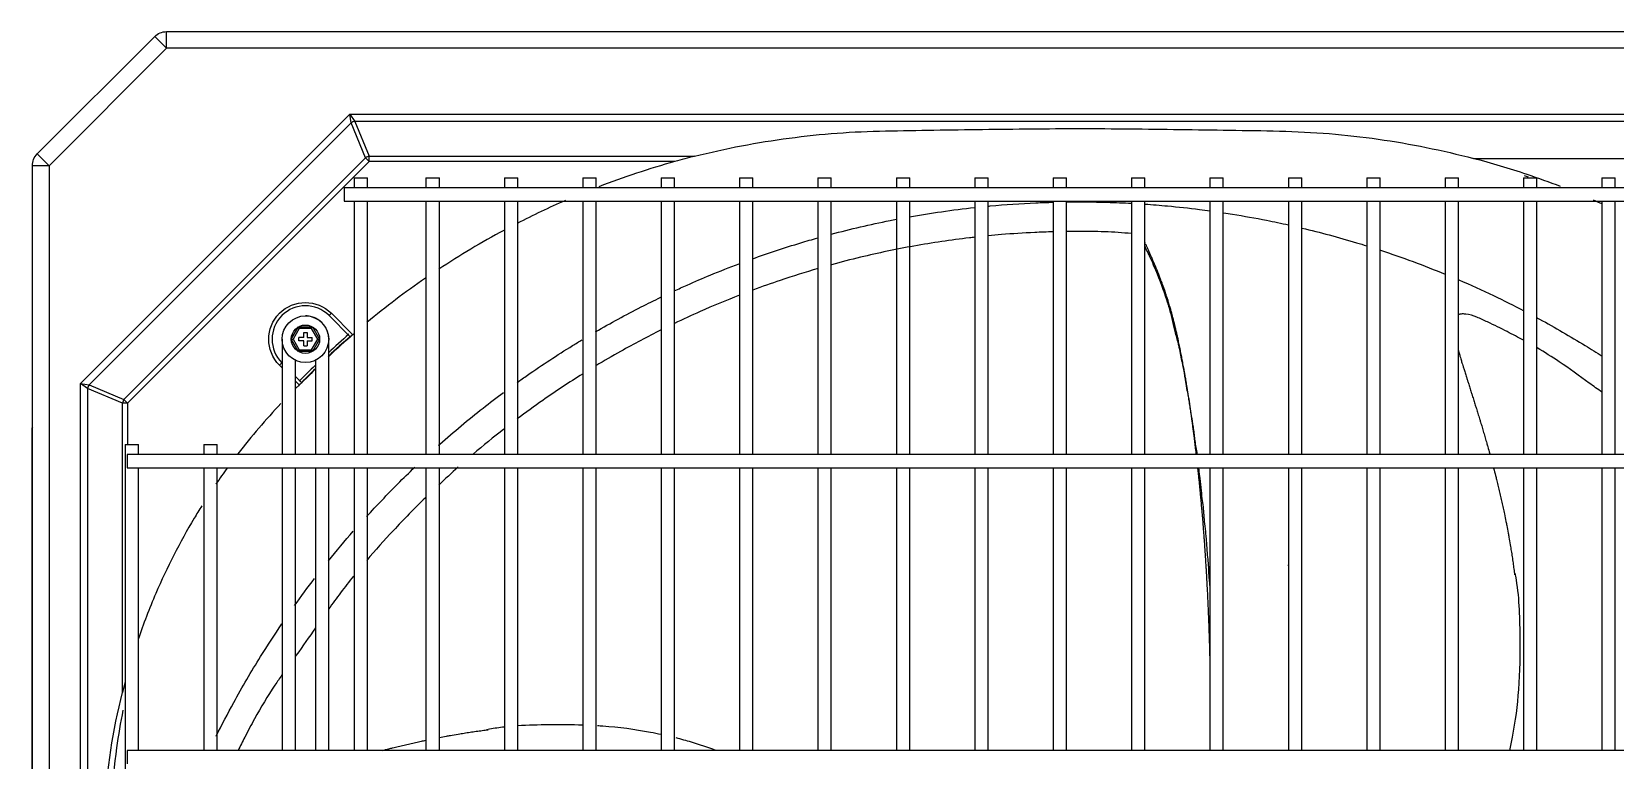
# Model space of a CAD drawing. Header units: millimetres. Extents: x 0 to 504600, y 0 to 118800.
# Drawn here: x 432416.4 to 432891, y 51041.2 to 51259.7 of the extents above; entities that cross this region are included whole.
import ezdxf

# ---------------------------------------------------------------- set-up
doc = ezdxf.new("R2010")
doc.units = ezdxf.units.MM
doc.header["$LTSCALE"] = 200
doc.layers.add('LG-AIRCON', color=240, linetype='Continuous')

# ---------------------------------------------------------------- blocks, each defined once
blk = doc.blocks.new('UXB1', base_point=(168674.67, -72229.04))
at = {"layer": 'LG-AIRCON', "color": 0}
for p, q in [((168055, -71503.83), (168090.21, -71468.62)), ((168093.75, -71472.16), (168090.21, -71468.62)), ((168093.75, -71467.16), (169255.13, -71467.16)), ((168093.75, -71472.16), (168093.75, -71467.16)), ((168093.75, -71472.16), (168058.54, -71507.37)), ((169255.13, -71472.16), (168093.75, -71472.16)), ((168067.94, -71572.66), (168148.66, -71491.95)), ((168148.66, -71491.95), (169200.23, -71491.95)), ((168149.08, -71494.52), (168148.66, -71491.95)), ((168148.66, -71491.95), (168150.18, -71494.07)), ((168150.18, -71494.07), (168154.52, -71504.54)), ((169198.7, -71494.07), (168150.18, -71494.07)), ((168149.08, -71494.52), (168070.52, -71573.09)), ((168153.42, -71505), (168149.08, -71494.52)), ((168053.54, -72188.36), (168053.54, -71507.37)), ((168058.54, -71507.37), (168053.54, -71507.37)), ((168058.54, -71507.37), (168055, -71503.83)), ((168058.54, -71507.37), (168058.54, -72188.36)), ((168080.99, -71577.43), (168153.42, -71505)), ((168154.52, -71506.1), (168082.09, -71578.53)), ((168154.52, -71506.1), (168153.42, -71505)), ((168154.52, -71504.54), (168251.98, -71504.54)), ((168154.52, -71506.1), (168154.52, -71504.54)), ((168246.14, -71506.1), (168154.52, -71506.1)), ((168485.48, -71505.19), (168569.18, -71505.19)), ((168149.95, -71510.99), (168149.95, -71513.99)), ((168149.95, -71510.99), (168153.95, -71510.99)), ((168153.95, -71513.99), (168153.95, -71510.99)), ((168171.52, -71510.99), (168171.52, -71513.99)), ((168171.52, -71510.99), (168175.52, -71510.99)), ((168175.52, -71513.99), (168175.52, -71510.99)), ((168195.02, -71510.99), (168195.02, -71513.99)), ((168195.02, -71510.99), (168199.01, -71510.99)), ((168199.01, -71513.99), (168199.01, -71510.99)), ((168218.51, -71510.99), (168218.51, -71513.99)), ((168218.51, -71510.99), (168222.51, -71510.99)), ((168222.51, -71513.99), (168222.51, -71510.99)), ((168242.01, -71510.99), (168242.01, -71513.99)), ((168242.01, -71510.99), (168246.01, -71510.99)), ((168246.01, -71513.99), (168246.01, -71510.99)), ((168265.5, -71510.99), (168265.5, -71513.99)), ((168265.5, -71510.99), (168269.5, -71510.99)), ((168269.5, -71513.99), (168269.5, -71510.99)), ((168289, -71510.99), (168289, -71513.99)), ((168289, -71510.99), (168293, -71510.99)), ((168293, -71513.99), (168293, -71510.99)), ((168312.5, -71510.99), (168312.5, -71513.99)), ((168312.5, -71510.99), (168316.5, -71510.99)), ((168316.5, -71513.99), (168316.5, -71510.99)), ((168335.99, -71510.99), (168335.99, -71513.99)), ((168335.99, -71510.99), (168339.99, -71510.99)), ((168339.99, -71513.99), (168339.99, -71510.99)), ((168359.49, -71510.99), (168359.49, -71513.99)), ((168359.49, -71510.99), (168363.49, -71510.99)), ((168363.49, -71513.99), (168363.49, -71510.99)), ((168382.99, -71510.99), (168382.99, -71513.99)), ((168382.99, -71510.99), (168386.99, -71510.99)), ((168386.99, -71513.99), (168386.99, -71510.99)), ((168406.48, -71510.99), (168406.48, -71513.99)), ((168406.48, -71510.99), (168410.48, -71510.99)), ((168410.48, -71513.99), (168410.48, -71510.99)), ((168429.98, -71510.99), (168429.98, -71513.99)), ((168429.98, -71510.99), (168433.98, -71510.99)), ((168433.98, -71513.99), (168433.98, -71510.99)), ((168453.48, -71510.99), (168453.48, -71513.99)), ((168453.48, -71510.99), (168457.47, -71510.99)), ((168457.47, -71513.99), (168457.47, -71510.99)), ((168476.97, -71510.99), (168476.97, -71513.99)), ((168476.97, -71510.99), (168480.97, -71510.99)), ((168480.97, -71513.99), (168480.97, -71510.99)), ((168500.47, -71510.99), (168500.47, -71513.99)), ((168500.47, -71510.99), (168504.47, -71510.99)), ((168504.47, -71513.99), (168504.47, -71510.99)), ((168523.96, -71510.99), (168523.96, -71513.99)), ((168523.96, -71510.99), (168527.96, -71510.99)), ((168527.96, -71513.99), (168527.96, -71510.99)), ((169201.5, -71513.99), (168146.95, -71513.99)), ((168146.95, -71513.99), (168146.95, -71515.99)), ((168146.95, -71515.99), (168146.95, -71517.99)), ((168146.95, -71517.99), (169201.5, -71517.99)), ((168149.95, -71517.99), (168149.95, -71593.98)), ((168153.95, -71593.98), (168153.95, -71517.99)), ((168171.52, -71517.99), (168171.52, -71593.98)), ((168175.52, -71593.98), (168175.52, -71517.99)), ((168195.02, -71517.99), (168195.02, -71593.98)), ((168199.01, -71593.98), (168199.01, -71517.99)), ((168218.51, -71517.99), (168218.51, -71593.98)), ((168222.51, -71593.98), (168222.51, -71517.99)), ((168242.01, -71517.99), (168242.01, -71593.98)), ((168246.01, -71593.98), (168246.01, -71517.99)), ((168265.5, -71517.99), (168265.5, -71593.98)), ((168269.5, -71593.98), (168269.5, -71517.99)), ((168289, -71517.99), (168289, -71593.98)), ((168293, -71593.98), (168293, -71517.99)), ((168312.5, -71517.99), (168312.5, -71593.98)), ((168316.5, -71593.98), (168316.5, -71517.99)), ((168335.99, -71517.99), (168335.99, -71593.98)), ((168339.99, -71593.98), (168339.99, -71517.99)), ((168359.49, -71517.99), (168359.49, -71593.98)), ((168363.49, -71593.98), (168363.49, -71517.99)), ((168382.99, -71517.99), (168382.99, -71593.98)), ((168386.99, -71593.98), (168386.99, -71517.99)), ((168406.48, -71517.99), (168406.48, -71593.98)), ((168410.48, -71593.98), (168410.48, -71517.99)), ((168429.98, -71517.99), (168429.98, -71593.98)), ((168433.98, -71593.98), (168433.98, -71517.99)), ((168453.48, -71517.99), (168453.48, -71593.98)), ((168457.47, -71593.98), (168457.47, -71517.99)), ((168476.97, -71517.99), (168476.97, -71593.98)), ((168480.97, -71593.98), (168480.97, -71517.99)), ((168500.47, -71517.99), (168500.47, -71593.98)), ((168504.47, -71593.98), (168504.47, -71517.99)), ((168523.96, -71517.99), (168523.96, -71593.98)), ((168527.96, -71593.98), (168527.96, -71517.99)), ((168131.14, -71559.39), (168133.26, -71555.71)), ((168133.26, -71555.71), (168137.51, -71555.71)), ((168133.26, -71555.71), (168133.55, -71556.21)), ((168137.22, -71556.21), (168137.51, -71555.71)), ((168137.51, -71555.71), (168139.63, -71559.39)), ((168143.16, -71551.62), (168142.46, -71552.32)), ((168148.78, -71558.64), (168142.46, -71552.32)), ((168143.16, -71551.62), (168149.53, -71557.99)), ((168128.39, -71559.42), (168128.39, -71573.32)), ((168133.26, -71563.07), (168131.14, -71559.39)), ((168131.14, -71559.39), (168131.71, -71559.39)), ((168133.55, -71556.21), (168131.71, -71559.39)), ((168131.71, -71559.39), (168133.55, -71562.57)), ((168134.89, -71558.89), (168133.39, -71558.89)), ((168133.39, -71559.89), (168133.39, -71558.89)), ((168134.89, -71559.89), (168133.39, -71559.89)), ((168137.22, -71556.21), (168133.55, -71556.21)), ((168134.89, -71557.39), (168135.89, -71557.39)), ((168134.89, -71558.89), (168134.89, -71557.39)), ((168134.89, -71561.39), (168134.89, -71559.89)), ((168135.89, -71557.39), (168135.89, -71558.89)), ((168135.89, -71558.89), (168137.39, -71558.89)), ((168135.89, -71559.89), (168135.89, -71561.39)), ((168135.89, -71559.89), (168137.39, -71559.89)), ((168139.06, -71559.39), (168137.22, -71556.21)), ((168137.22, -71562.57), (168139.06, -71559.39)), ((168137.39, -71559.89), (168137.39, -71558.89)), ((168139.63, -71559.39), (168137.51, -71563.07)), ((168139.06, -71559.39), (168139.63, -71559.39)), ((168142.38, -71573.32), (168142.38, -71559.56)), ((168133.26, -71563.07), (168133.55, -71562.57)), ((168137.51, -71563.07), (168133.26, -71563.07)), ((168133.55, -71562.57), (168137.22, -71562.57)), ((168134.89, -71561.39), (168135.89, -71561.39)), ((168137.22, -71562.57), (168137.51, -71563.07)), ((168127.61, -71567.17), (168128.32, -71566.46)), ((168128.39, -71567.95), (168127.61, -71567.17)), ((168128.32, -71566.46), (168128.39, -71566.53)), ((168132.39, -71573.32), (168132.39, -71565.72)), ((168138.38, -71565.72), (168138.38, -71573.32)), ((168067.94, -72063.22), (168067.94, -71572.66)), ((168067.94, -71572.66), (168070.52, -71573.09)), ((168070.06, -71574.19), (168067.94, -71572.66)), ((168080.54, -71578.53), (168070.06, -71574.19)), ((168070.06, -71574.19), (168070.06, -72061.7)), ((168070.52, -71573.09), (168080.99, -71577.43)), ((168128.39, -71573.32), (168128.39, -71576.15)), ((168132.39, -71570.54), (168134.24, -71572.38)), ((168133.54, -71573.1), (168132.39, -71571.95)), ((168132.39, -71576.15), (168132.39, -71573.32)), ((168138.38, -71571.1), (168138.38, -71585.72)), ((168142.38, -71585.72), (168142.38, -71571.1)), ((168080.54, -71665.32), (168080.54, -71578.53)), ((168082.09, -71578.53), (168080.54, -71578.53)), ((168082.09, -71578.53), (168080.99, -71577.43)), ((168082.09, -71578.53), (168082.09, -71590.98)), ((168128.39, -71576.15), (168128.39, -71579.81)), ((168128.39, -71576.15), (168128.39, -71576.15)), ((168132.39, -71579.81), (168132.39, -71576.15)), ((168132.39, -71576.15), (168132.39, -71576.15)), ((168132.39, -71576.15), (168132.39, -71576.15)), ((168128.39, -71579.81), (168128.39, -71582.63)), ((168128.39, -71582.63), (168128.39, -71593.98)), ((168132.39, -71582.63), (168132.39, -71579.81)), ((168132.39, -71593.98), (168132.39, -71582.63)), ((168138.38, -71582.63), (168138.38, -71593.98)), ((168142.38, -71593.98), (168142.38, -71582.63)), ((168053.34, -71586.31), (168053.34, -71589.31)), ((168053.34, -71589.31), (168053.34, -71785.94)), ((168053.54, -71589.31), (168053.34, -71589.31)), ((168081.39, -71590.98), (168081.39, -72044.9)), ((168081.39, -71590.98), (168085.39, -71590.98)), ((168085.39, -71593.98), (168085.39, -71590.98)), ((168104.89, -71590.98), (168104.89, -71593.98)), ((168104.89, -71590.98), (168108.89, -71590.98)), ((168108.89, -71593.98), (168108.89, -71590.98)), ((169266.49, -71593.97), (168081.96, -71593.97)), ((168081.96, -71593.97), (168081.96, -71595.97)), ((168081.96, -71595.97), (168081.96, -71597.97)), ((168081.96, -71597.97), (169266.49, -71597.97)), ((168085.39, -71682.76), (168085.39, -71597.98)), ((168104.89, -71597.98), (168104.89, -71682.76)), ((168108.89, -71682.76), (168108.89, -71597.98)), ((168128.39, -71597.98), (168128.39, -71682.76)), ((168132.39, -71682.76), (168132.39, -71597.98)), ((168138.38, -71597.97), (168138.38, -71682.76)), ((168142.38, -71682.76), (168142.38, -71597.97)), ((168149.95, -71597.98), (168149.95, -71682.77)), ((168153.95, -71682.77), (168153.95, -71597.98)), ((168171.52, -71597.98), (168171.52, -71682.77)), ((168175.52, -71593.9), (168175.63, -71593.97)), ((168175.52, -71682.77), (168175.52, -71597.98)), ((168195.02, -71597.98), (168195.02, -71682.77)), ((168199.01, -71682.77), (168199.01, -71597.98)), ((168218.51, -71597.98), (168218.51, -71682.77)), ((168222.51, -71682.77), (168222.51, -71597.98)), ((168242.01, -71597.98), (168242.01, -71682.77)), ((168246.01, -71682.77), (168246.01, -71597.98)), ((168265.5, -71597.98), (168265.5, -71682.77)), ((168269.5, -71682.77), (168269.5, -71597.98)), ((168289, -71597.98), (168289, -71682.77)), ((168293, -71682.77), (168293, -71597.98)), ((168312.5, -71597.98), (168312.5, -71682.77)), ((168316.5, -71682.77), (168316.5, -71597.98)), ((168335.99, -71597.98), (168335.99, -71682.77)), ((168339.99, -71682.77), (168339.99, -71597.98)), ((168359.49, -71597.98), (168359.49, -71682.77)), ((168363.49, -71682.77), (168363.49, -71597.98)), ((168382.99, -71597.98), (168382.99, -71682.77)), ((168386.99, -71682.77), (168386.99, -71597.98)), ((168406.48, -71597.98), (168406.48, -71682.77)), ((168410.48, -71682.77), (168410.48, -71597.98)), ((168429.98, -71597.98), (168429.98, -71682.77)), ((168433.98, -71682.77), (168433.98, -71597.98)), ((168453.48, -71597.98), (168453.48, -71682.77)), ((168457.47, -71682.77), (168457.47, -71597.98)), ((168476.97, -71597.98), (168476.97, -71682.77)), ((168480.97, -71682.77), (168480.97, -71597.98)), ((168500.47, -71597.98), (168500.47, -71682.77)), ((168504.47, -71682.77), (168504.47, -71597.98)), ((168523.96, -71597.98), (168523.96, -71682.77)), ((168527.96, -71682.77), (168527.96, -71597.98)), ((168429.98, -71627.08), (168429.86, -71627.3)), ((169266.49, -71682.76), (168081.96, -71682.76)), ((168081.96, -71682.76), (168081.96, -71684.76)), ((168081.96, -71684.76), (168081.96, -71686.76))]:
    blk.add_line(p, q, dxfattribs=at)
for radius in [7, 4.25, 4.25]:
    blk.add_circle((168135.39, -71559.39), radius, dxfattribs=at)
at = {"layer": 'LG-AIRCON', "color": 0, "extrusion": (0, 0, -1)}
for centre, radius, start, end in [((-168093.75, -71472.16), 5, 45, 90), ((-168058.54, -71507.37), 5, 0, 45), ((-168135.39, -71559.39), 11, 315, 135)]:
    blk.add_arc(centre, radius, start, end, dxfattribs=at)
at = {"layer": 'LG-AIRCON', "color": 0}
for centre, radius, start, end in [((168135.39, -71559.39), 10, 45, 225), ((168054.14, -71586.31), 0.8, 138.5895, 180)]:
    blk.add_arc(centre, radius, start, end, dxfattribs=at)
for centre, major_axis in [((168150.18, -71495.62), (-2.03, -0.84)), ((168154.52, -71506.1), (-2.03, -0.84)), ((168071.62, -71574.19), (-0.84, -2.03)), ((168082.09, -71578.53), (-0.84, -2.03))]:
    blk.add_ellipse(centre, major_axis=major_axis, ratio=0.678598, start_param=4.438375, end_param=4.986403, dxfattribs=at)
for points, knots in [([(168251.98, -71504.54), (168261.35, -71502.17), (168270.81, -71500.36), (168285.12, -71498.45), (168289.9, -71497.95), (168299.53, -71497.23), (168304.36, -71497.04), (168318.91, -71496.72), (168328.62, -71496.6), (168348.05, -71496.35), (168357.77, -71496.25), (168367.49, -71496.19)], [0, 0, 0, 0, 0.25, 0.25, 0.375, 0.375, 0.5, 0.5, 0.75, 0.75, 1, 1, 1, 1]), ([(168367.49, -71496.19), (168377.46, -71496.25), (168387.43, -71496.35), (168402.38, -71496.55), (168407.37, -71496.62), (168417.34, -71496.78), (168422.32, -71496.85), (168432.29, -71497.1), (168437.28, -71497.34), (168447.16, -71498.15), (168452.06, -71498.7), (168466.61, -71500.78), (168476.13, -71502.72), (168485.48, -71505.19)], [0, 0, 0, 0, 0.25, 0.25, 0.375, 0.375, 0.5, 0.5, 0.625, 0.625, 0.75, 0.75, 1, 1, 1, 1]), ([(168316.45, -71522.69), (168319.62, -71522.13), (168326.11, -71521.08), (168332.64, -71520.26), (168335.98, -71519.9)], [0, 0, 0, 0, 0.489245, 1, 1, 1, 1]), ([(168339.99, -71519.49), (168340.18, -71519.47), (168344.96, -71519.02), (168351.45, -71518.55), (168357.76, -71518.37), (168359.48, -71518.33)], [0, 0, 0, 0, 0.030504, 0.735974, 1, 1, 1, 1]), ([(168367.19, -71518.2), (168370.03, -71518.22), (168375.3, -71518.27), (168380.57, -71518.5), (168383.01, -71518.63)], [0, 0, 0, 0, 0.537477, 1, 1, 1, 1]), ([(168387.01, -71518.88), (168389.27, -71519.04), (168394.73, -71519.48), (168401.24, -71520.19), (168405.47, -71520.75), (168406.53, -71520.89)], [0, 0, 0, 0, 0.346789, 0.837259, 1, 1, 1, 1]), ([(168410.54, -71521.47), (168411.44, -71521.61), (168415.77, -71522.29), (168422.28, -71523.46), (168427.85, -71524.64), (168430.04, -71525.12)], [0, 0, 0, 0, 0.138987, 0.661876, 1, 1, 1, 1]), ([(168292.92, -71527.92), (168298.77, -71526.36), (168305.29, -71524.84), (168311.85, -71523.55), (168312.48, -71523.43)], [0, 0, 0, 0, 0.904429, 1, 1, 1, 1]), ([(168359.47, -71527.19), (168357.63, -71527.24), (168352.44, -71527.42), (168345.95, -71527.85), (168341.31, -71528.27), (168339.99, -71528.4)], [0, 0, 0, 0, 0.282463, 0.794994, 1, 1, 1, 1]), ([(168382.98, -71527.72), (168380.3, -71527.47), (168374.73, -71527.09), (168368.26, -71527.05), (168364.45, -71527.09), (168363.48, -71527.11)], [0, 0, 0, 0, 0.406262, 0.849224, 1, 1, 1, 1]), ([(168434.06, -71526.05), (168439.54, -71527.36), (168446.04, -71529.11), (168452.47, -71531.08), (168453.51, -71531.41)], [0, 0, 0, 0, 0.838104, 1, 1, 1, 1]), ([(168269.38, -71535.28), (168274.16, -71533.56), (168280.66, -71531.41), (168287.23, -71529.49), (168288.94, -71529.01)], [0, 0, 0, 0, 0.74118, 1, 1, 1, 1]), ([(168335.99, -71528.82), (168335.46, -71528.88), (168329.38, -71529.58), (168317.99, -71531.27), (168304.2, -71534.15), (168295.93, -71536.27), (168293.01, -71537.07)], [0, 0, 0, 0, 0.037241, 0.424432, 0.796492, 1, 1, 1, 1]), ([(168402.67, -71593.98), (168402.65, -71593.79), (168402.44, -71592.2), (168402.04, -71590.17), (168401.77, -71587.54), (168401.44, -71585.04), (168400.98, -71582.4), (168400.63, -71580.17), (168400.37, -71578.32), (168400.11, -71576.64), (168399.63, -71574.62), (168399.29, -71572.5), (168399, -71570.55), (168398.66, -71568.56), (168398.04, -71565.67), (168397.6, -71563.34), (168396.83, -71559.83), (168396.19, -71557.79), (168395.68, -71555.42), (168395.28, -71553.62), (168394.82, -71551.8), (168394.38, -71550.33), (168394.1, -71549.38), (168393.83, -71548.47), (168393.42, -71547.24), (168392.82, -71545.44), (168391.61, -71542.03), (168390.09, -71538.29), (168388.53, -71534.71), (168387.63, -71532.92), (168387.16, -71531.94), (168387.01, -71531.54), (168386.97, -71531.45)], [0, 0, 0, 0, 0.008371, 0.069424, 0.094367, 0.121283, 0.179384, 0.232883, 0.253705, 0.270958, 0.305551, 0.345961, 0.367488, 0.389621, 0.435291, 0.515912, 0.532189, 0.589294, 0.613481, 0.639638, 0.667776, 0.697453, 0.714276, 0.72148, 0.744733, 0.767084, 0.80554, 0.900316, 0.940461, 0.976172, 0.994503, 1, 1, 1, 1]), ([(168402.41, -71593.98), (168402.37, -71593.68), (168402.27, -71592.77), (168402.12, -71591.56), (168401.94, -71590.05), (168401.76, -71588.68), (168401.57, -71587.16), (168401.39, -71585.79), (168401.21, -71584.44), (168401, -71582.96), (168400.82, -71581.64), (168400.61, -71580.19), (168400.44, -71579.03), (168400.22, -71577.58), (168400.02, -71576.29), (168399.79, -71574.85), (168399.59, -71573.56), (168399.37, -71572.26), (168399.15, -71570.97), (168398.93, -71569.68), (168398.73, -71568.55), (168398.5, -71567.29), (168398.29, -71566.18), (168398.03, -71564.81), (168397.82, -71563.72), (168397.55, -71562.37), (168397.33, -71561.29), (168397.07, -71560.09), (168396.84, -71559.03), (168396.58, -71557.84), (168396.3, -71556.65), (168396.05, -71555.6), (168395.79, -71554.55), (168395.53, -71553.51), (168395.26, -71552.48), (168394.99, -71551.46), (168394.71, -71550.46), (168394.42, -71549.47), (168394.14, -71548.51), (168393.83, -71547.53), (168393.53, -71546.57), (168393.25, -71545.74), (168392.97, -71544.92), (168392.65, -71543.99), (168392.32, -71543.07), (168392.02, -71542.28), (168391.73, -71541.5), (168391.43, -71540.73), (168391.09, -71539.87), (168390.79, -71539.13), (168390.49, -71538.41), (168390.24, -71537.8), (168389.98, -71537.19), (168389.69, -71536.51), (168389.41, -71535.85), (168389.13, -71535.19), (168388.9, -71534.68), (168388.66, -71534.12), (168388.46, -71533.67), (168388.23, -71533.13), (168388.05, -71532.72), (168387.84, -71532.25), (168387.66, -71531.83), (168387.51, -71531.48), (168387.35, -71531.11), (168387.28, -71530.95), (168387.26, -71530.9)], [0, 0, 0, 0, 0.011806, 0.035618, 0.047525, 0.071337, 0.089197, 0.107056, 0.124916, 0.142775, 0.166588, 0.178494, 0.202307, 0.214213, 0.238026, 0.255886, 0.273745, 0.291605, 0.309464, 0.327324, 0.345183, 0.357089, 0.380902, 0.392808, 0.416621, 0.428527, 0.45234, 0.464246, 0.482106, 0.499965, 0.517825, 0.535684, 0.547591, 0.56545, 0.58331, 0.595216, 0.613075, 0.630935, 0.642841, 0.660701, 0.67856, 0.690467, 0.702373, 0.720232, 0.738092, 0.749998, 0.761905, 0.779764, 0.79167, 0.80953, 0.821436, 0.833343, 0.845249, 0.857155, 0.875015, 0.886921, 0.898827, 0.910734, 0.92264, 0.934546, 0.946453, 0.958359, 0.970265, 0.982172, 0.994078, 1, 1, 1, 1]), ([(168245.87, -71544.93), (168247.18, -71544.33), (168250.78, -71542.69), (168257.26, -71539.91), (168262.48, -71537.84), (168265.39, -71536.75)], [0, 0, 0, 0, 0.204884, 0.559596, 1, 1, 1, 1]), ([(168171.44, -71541.06), (168171.4, -71541.08), (168171.36, -71541.11), (168165.29, -71545.29), (168159.46, -71549.7), (168153.82, -71554.36)], [0, 0, 0, 0, 0.006395, 0.006395, 1, 1, 1, 1]), ([(168289.01, -71538.21), (168285.24, -71539.3), (168278.74, -71541.34), (168272.23, -71543.64), (168269.5, -71544.66)], [0, 0, 0, 0, 0.58019, 1, 1, 1, 1]), ([(168265.5, -71546.18), (168261.55, -71547.72), (168255.03, -71550.43), (168248.53, -71553.43), (168245.97, -71554.66)], [0, 0, 0, 0, 0.605591, 1, 1, 1, 1]), ([(168481.03, -71541.59), (168484.55, -71543.1), (168491.1, -71546.07), (168497.54, -71549.28), (168500.53, -71550.84)], [0, 0, 0, 0, 0.53182, 1, 1, 1, 1]), ([(168222.35, -71557.17), (168224.59, -71555.86), (168229.12, -71553.32), (168235.63, -71549.89), (168239.9, -71547.77), (168241.86, -71546.83)], [0, 0, 0, 0, 0.352089, 0.704456, 1, 1, 1, 1]), ([(168142.38, -71559.39), (168142.38, -71558.78), (168142.23, -71557.65), (168141.47, -71555.71), (168140.05, -71553.98), (168138.17, -71552.89), (168136.64, -71552.46), (168135.77, -71552.4), (168135.42, -71552.4)], [0, 0, 0, 0, 0.164287, 0.313707, 0.566616, 0.76053, 0.902583, 1, 1, 1, 1]), ([(168500.47, -71559.73), (168498.85, -71558.84), (168495.3, -71556.98), (168490.67, -71554.66), (168486.54, -71552.75), (168483.84, -71551.87), (168481.91, -71551.78), (168481.22, -71551.94), (168480.96, -71552.04)], [0, 0, 0, 0, 0.264162, 0.571071, 0.733206, 0.891725, 0.957075, 1, 1, 1, 1]), ([(168504.5, -71552.95), (168504.76, -71553.09), (168509.65, -71555.74), (168516.21, -71559.55), (168522.37, -71563.44), (168524.05, -71564.53)], [0, 0, 0, 0, 0.038243, 0.734735, 1, 1, 1, 1]), ([(168198.84, -71572.37), (168199.85, -71571.64), (168203.09, -71569.35), (168208.6, -71565.62), (168214.11, -71562.11), (168217.37, -71560.12), (168218.33, -71559.54)], [0, 0, 0, 0, 0.160934, 0.509713, 0.854631, 1, 1, 1, 1]), ([(168241.97, -71556.62), (168237.91, -71558.65), (168231.38, -71562.11), (168224.9, -71565.89), (168222.44, -71567.37)], [0, 0, 0, 0, 0.619127, 1, 1, 1, 1]), ([(168480.92, -71562.75), (168480.97, -71562.92), (168481.13, -71563.48), (168481.37, -71564.31), (168481.68, -71565.37), (168481.96, -71566.32), (168482.26, -71567.3), (168482.57, -71568.29), (168482.93, -71569.44), (168483.3, -71570.62), (168483.63, -71571.66), (168483.97, -71572.72), (168484.36, -71573.95), (168484.76, -71575.21), (168485.15, -71576.45), (168485.55, -71577.73), (168485.96, -71579.02), (168486.37, -71580.35), (168486.79, -71581.69), (168487.21, -71583.06), (168487.63, -71584.43), (168488.05, -71585.81), (168488.51, -71587.38), (168488.97, -71588.95), (168489.38, -71590.36), (168489.83, -71591.95), (168490.15, -71593.1), (168490.37, -71593.89), (168490.39, -71593.97)], [0, 0, 0, 0, 0.021221, 0.066801, 0.097188, 0.142768, 0.173155, 0.203541, 0.249122, 0.294702, 0.325088, 0.355475, 0.401055, 0.446635, 0.477022, 0.522602, 0.568182, 0.598569, 0.644149, 0.689729, 0.720116, 0.765696, 0.811276, 0.856856, 0.902436, 0.932823, 0.993597, 1, 1, 1, 1]), ([(168524, -71575.29), (168522.71, -71574.39), (168518.44, -71571.37), (168512.13, -71566.66), (168506.79, -71563.33), (168504.53, -71562.01)], [0, 0, 0, 0, 0.202389, 0.669659, 1, 1, 1, 1]), ([(168218.43, -71569.84), (168214.44, -71572.35), (168207.88, -71576.69), (168201.42, -71581.37), (168198.89, -71583.27)], [0, 0, 0, 0, 0.605389, 1, 1, 1, 1]), ([(168175.3, -71591.21), (168175.41, -71591.11), (168177.64, -71589.13), (168182.02, -71585.35), (168188.41, -71580.17), (168192.68, -71576.9), (168194.75, -71575.36)], [0, 0, 0, 0, 0.017533, 0.356451, 0.69177, 1, 1, 1, 1]), ([(168406.48, -71654.38), (168406.48, -71654.2), (168406.47, -71653.68), (168406.44, -71652.48), (168406.4, -71650.97), (168406.35, -71649.31), (168406.3, -71647.83), (168406.25, -71646.36), (168406.2, -71644.72), (168406.14, -71643.25), (168406.07, -71641.61), (168406.01, -71640.13), (168405.94, -71638.47), (168405.87, -71636.96), (168405.8, -71635.45), (168405.71, -71633.8), (168405.63, -71632.34), (168405.54, -71630.72), (168405.46, -71629.27), (168405.36, -71627.65), (168405.26, -71626.04), (168405.17, -71624.59), (168405.06, -71622.97), (168404.96, -71621.5), (168404.84, -71619.86), (168404.73, -71618.39), (168404.62, -71616.95), (168404.5, -71615.36), (168404.37, -71613.78), (168404.24, -71612.2), (168404.1, -71610.63), (168403.98, -71609.22), (168403.83, -71607.65), (168403.7, -71606.23), (168403.55, -71604.64), (168403.41, -71603.21), (168403.26, -71601.79), (168403.1, -71600.24), (168402.97, -71598.97), (168402.88, -71598.17), (168402.86, -71597.98)], [0, 0, 0, 0, 0.009218, 0.026414, 0.060805, 0.086598, 0.112391, 0.138185, 0.163978, 0.198369, 0.215565, 0.249956, 0.275749, 0.301542, 0.327336, 0.353129, 0.38752, 0.404715, 0.439106, 0.4649, 0.490693, 0.525084, 0.54228, 0.576671, 0.602464, 0.628257, 0.65405, 0.679844, 0.714235, 0.740028, 0.765821, 0.800212, 0.817408, 0.851799, 0.877592, 0.903386, 0.929179, 0.954972, 0.989363, 1, 1, 1, 1]), ([(168406.48, -71633.23), (168406.43, -71632.66), (168406.29, -71631.19), (168406.17, -71629.48), (168406.1, -71627.74), (168406.02, -71626.11), (168405.74, -71624), (168405.59, -71621.69), (168405.45, -71619.5), (168405.23, -71617.21), (168404.94, -71614.82), (168404.74, -71612.69), (168404.62, -71610.89), (168404.47, -71609.18), (168404.11, -71607.01), (168403.92, -71604.45), (168403.69, -71602.18), (168403.42, -71600.11), (168403.22, -71598.79), (168403.12, -71597.96)], [0, 0, 0, 0, 0.05251, 0.142079, 0.177348, 0.206327, 0.265132, 0.339751, 0.382815, 0.429016, 0.527009, 0.615313, 0.649401, 0.678603, 0.742262, 0.822382, 0.868126, 0.917465, 1, 1, 1, 1]), ([(168491.47, -71597.98), (168491.48, -71598.01), (168491.68, -71598.78), (168491.97, -71599.93), (168492.4, -71601.61), (168492.77, -71603.12), (168493.18, -71604.85), (168493.59, -71606.58), (168493.98, -71608.31), (168494.36, -71610.04), (168494.76, -71611.96), (168495.12, -71613.69), (168495.5, -71615.63), (168495.79, -71617.18), (168496.14, -71619.13), (168496.44, -71620.88), (168496.77, -71622.86), (168497.04, -71624.65), (168497.31, -71626.47), (168497.56, -71628.29), (168497.72, -71629.5), (168497.79, -71630.11)], [0, 0, 0, 0, 0.003613, 0.076073, 0.112302, 0.166647, 0.220991, 0.275335, 0.32968, 0.384024, 0.438368, 0.510827, 0.547057, 0.619516, 0.655746, 0.728205, 0.782549, 0.836893, 0.891238, 0.945582, 1, 1, 1, 1]), ([(168171.33, -71606.97), (168168.08, -71610.15), (168162.13, -71616.25), (168156.35, -71622.67), (168153.74, -71625.72)], [0, 0, 0, 0, 0.536431, 1, 1, 1, 1]), ([(168104.3, -71609.36), (168103.53, -71610.59), (168102.78, -71611.84), (168097.75, -71620.3), (168093.88, -71627.87), (168088.59, -71640.18), (168086.81, -71644.8), (168085.21, -71649.49)], [0, 0, 0, 0, 0.098577, 0.098577, 0.666537, 0.666537, 1, 1, 1, 1]), ([(168149.78, -71630.49), (168148.47, -71632.11), (168145.95, -71635.35), (168143.52, -71638.68), (168142.34, -71640.34)], [0, 0, 0, 0, 0.50822, 1, 1, 1, 1]), ([(168497.86, -71629.59), (168497.92, -71629.88), (168499.1, -71636.02), (168499.46, -71647.72), (168499.28, -71663.85), (168497.78, -71675.36), (168496.54, -71681.44), (168496.24, -71682.79)], [0, 0, 0, 0, 0.017033, 0.353101, 0.655124, 0.923021, 1, 1, 1, 1]), ([(168108.63, -71678.47), (168110.32, -71675.06), (168114.54, -71666.97), (168121.1, -71655.73), (168126.11, -71648.01), (168128.3, -71644.79)], [0, 0, 0, 0, 0.29252, 0.701104, 1, 1, 1, 1]), ([(168138.38, -71645.98), (168136.49, -71648.7), (168134.51, -71651.56), (168132.47, -71654.39), (168132.39, -71654.51)], [0, 0, 0, 0, 0.95904, 1, 1, 1, 1]), ([(168128.35, -71660.09), (168127.64, -71661.1), (168124.69, -71665.33), (168120.97, -71671.56), (168117.48, -71678.2), (168115.87, -71681.39), (168115.21, -71682.73)], [0, 0, 0, 0, 0.141815, 0.593329, 0.830923, 1, 1, 1, 1]), ([(168072.18, -71808.1), (168072.18, -71784.13), (168072.62, -71760.17), (168073.71, -71730.24), (168073.96, -71724.26), (168074.51, -71712.31), (168074.78, -71706.33), (168075.88, -71688.47), (168077.68, -71676.78), (168080.54, -71665.32)], [0, 0, 0, 0, 0.5, 0.5, 0.625, 0.625, 0.75, 0.75, 1, 1, 1, 1]), ([(168080.69, -71670.66), (168079.94, -71674.39), (168079.3, -71678.15), (168078.06, -71687.09), (168077.55, -71692.3), (168076.96, -71702.7), (168076.8, -71707.91), (168076.19, -71723.53), (168075.86, -71733.95), (168075.06, -71765.21), (168074.78, -71786.06), (168074.78, -71806.9)], [0, 0, 0, 0, 0.084354, 0.084354, 0.19881, 0.19881, 0.313265, 0.313265, 0.542177, 0.542177, 1, 1, 1, 1]), ([(168175.49, -71678.85), (168176.21, -71678.71), (168177.32, -71678.5), (168179.21, -71678.16), (168180.97, -71677.85), (168182.94, -71677.53), (168184.74, -71677.25), (168186.56, -71676.99), (168188.38, -71676.73), (168189.59, -71676.58), (168190.2, -71676.5)], [0, 0, 0, 0, 0.150864, 0.231719, 0.393427, 0.514709, 0.635991, 0.757272, 0.878554, 1, 1, 1, 1]), ([(168189.68, -71676.44), (168189.97, -71676.38), (168191.72, -71676.04), (168193.49, -71675.78), (168194.97, -71675.61)], [0, 0, 0, 0, 0.168799, 1, 1, 1, 1]), ([(168198.96, -71675.25), (168202.09, -71675.04), (168208.63, -71674.91), (168215.15, -71674.93), (168218.52, -71675.05)], [0, 0, 0, 0, 0.483114, 1, 1, 1, 1]), ([(168222.94, -71675.26), (168223.47, -71675.29), (168228.78, -71675.65), (168235.16, -71676.48), (168240.96, -71677.64), (168242.03, -71677.87)], [0, 0, 0, 0, 0.083564, 0.830141, 1, 1, 1, 1]), ([(168246.38, -71678.89), (168247.92, -71679.28), (168251.93, -71680.38), (168255.89, -71681.71), (168258.31, -71682.63)], [0, 0, 0, 0, 0.381371, 1, 1, 1, 1]), ([(168158.35, -71682.75), (168159.02, -71682.58), (168160.07, -71682.31), (168161.7, -71681.9), (168163.21, -71681.53), (168164.93, -71681.11), (168166.67, -71680.71), (168168.4, -71680.32), (168170, -71679.97), (168171.03, -71679.75), (168171.48, -71679.65)], [0, 0, 0, 0, 0.15983, 0.246701, 0.377006, 0.507312, 0.637617, 0.767923, 0.898228, 1, 1, 1, 1])]:
    blk.add_open_spline(points, degree=3, knots=knots, dxfattribs=at)
for points in [[(168246.14, -71506.1), (168238.38, -71508.27), (168230.76, -71510.79), (168223.3, -71513.68)], [(168251.98, -71504.54), (168250.06, -71505.03), (168248.1, -71505.55), (168246.14, -71506.1)], [(168501.53, -71510.01), (168496.23, -71508.22), (168490.88, -71506.62), (168485.48, -71505.19)], [(168501.97, -71510.79), (168501.57, -71510.66), (168501.18, -71510.53), (168500.78, -71510.4)], [(168511.53, -71513.62), (168508.23, -71512.35), (168504.89, -71511.14), (168501.53, -71510.01)], [(168213.31, -71517.78), (168208.41, -71519.92), (168203.57, -71522.22), (168198.81, -71524.68)], [(168524.06, -71518.84), (168523.19, -71518.45), (168522.31, -71518.06), (168521.44, -71517.68)], [(168363.49, -71518.25), (168364.72, -71518.23), (168365.96, -71518.22), (168367.19, -71518.2)], [(168194.86, -71526.76), (168188.19, -71530.34), (168181.68, -71534.24), (168175.38, -71538.4)], [(168387.17, -71530.7), (168387.1, -71530.58), (168387.04, -71530.46), (168386.97, -71530.35)], [(168457.56, -71532.71), (168464.12, -71534.87), (168470.6, -71537.27), (168476.99, -71539.9)], [(168149.92, -71557.78), (168147.32, -71560.02), (168144.75, -71562.32), (168142.23, -71564.68)], [(168148.4, -71557.91), (168146.32, -71559.72), (168144.27, -71561.57), (168142.25, -71563.45)], [(168148.93, -71558.51), (168146.7, -71560.45), (168144.51, -71562.43), (168142.35, -71564.45)], [(168148.78, -71558.64), (168146.6, -71560.54), (168144.46, -71562.47), (168142.35, -71564.45)], [(168149.53, -71557.99), (168149.28, -71558.21), (168149.03, -71558.43), (168148.78, -71558.64)], [(168138.26, -71567.25), (168136.66, -71568.8), (168135.08, -71570.37), (168133.52, -71571.97)], [(168138.25, -71568.48), (168136.65, -71570.04), (168135.08, -71571.62), (168133.52, -71573.22)], [(168138.36, -71568.26), (168136.92, -71569.67), (168135.5, -71571.09), (168134.1, -71572.53)], [(168138.36, -71568.26), (168136.97, -71569.62), (168135.6, -71570.99), (168134.24, -71572.38)], [(168133.02, -71573.64), (168132.77, -71573.88), (168132.52, -71574.13), (168132.27, -71574.37)], [(168133.54, -71573.1), (168133.36, -71573.28), (168133.19, -71573.46), (168133.02, -71573.64)], [(168134.24, -71572.38), (168134, -71572.62), (168133.77, -71572.86), (168133.54, -71573.1)], [(168128.05, -71578.69), (168123.48, -71583.51), (168119.19, -71588.53), (168115.17, -71593.74)], [(168194.88, -71586.34), (168191.76, -71588.77), (168188.68, -71591.28), (168185.64, -71593.88)], [(168112, -71597.96), (168110.83, -71599.58), (168109.67, -71601.22), (168108.54, -71602.87)], [(168163.05, -71602.76), (168164.74, -71601.09), (168166.44, -71599.43), (168168.15, -71597.79)], [(168181.13, -71597.8), (168179.18, -71599.54), (168177.25, -71601.32), (168175.33, -71603.12)], [(168153.71, -71612.57), (168156.77, -71609.25), (168159.91, -71606.01), (168163.05, -71602.76)], [(168142.29, -71625.88), (168144.7, -71622.87), (168147.17, -71619.91), (168149.72, -71617.01)], [(168132.14, -71639.28), (168134.09, -71636.54), (168136.09, -71633.84), (168138.14, -71631.17)], [(168081.38, -71662.06), (168081.09, -71663.15), (168080.8, -71664.24), (168080.54, -71665.32)]]:
    blk.add_open_spline(points, degree=3, dxfattribs=at)

msp = doc.modelspace()

# ---------------------------------------------------------------- block references
at = {"layer": 'LG-AIRCON', "color": 7}
msp.add_blockref('UXB1', (433037.69, 50497.81), dxfattribs=at)

doc.saveas('drawing.dxf')
